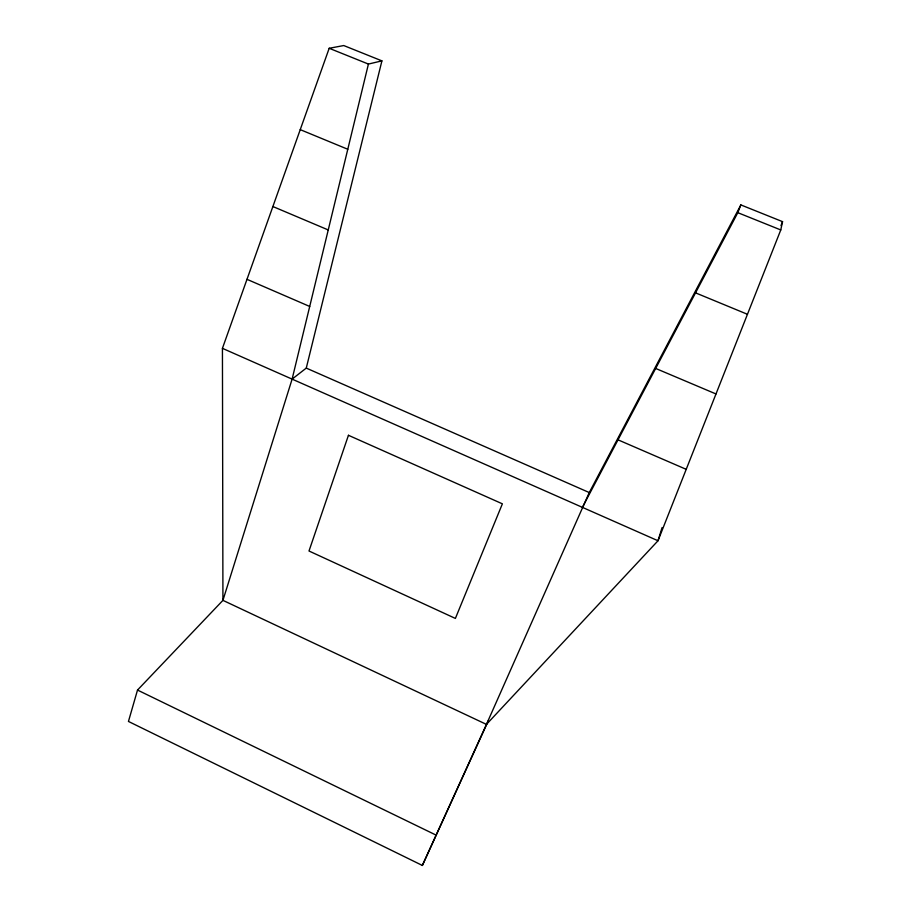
<?xml version="1.0" encoding="UTF-8"?>
<svg xmlns="http://www.w3.org/2000/svg" width="911" height="911" viewBox="0 0 911 911"><rect width="100%" height="100%" fill="white"/><g stroke="black" fill="none" stroke-linecap="round" stroke-linejoin="round"><path stroke-width="1.37" d="M381.914 60.866L343.754 45.55L329.19 48.283L222.432 348.344L222.933 600.349L486.451 724.393L658.004 540.758L780.773 229.948L782.549 221.646L740.859 204.918L589.269 492.566L486.451 724.393L422.362 865.45L128.451 721.444L137.515 690.06L222.933 600.349L292.112 379.124L368.42 64.066L381.914 60.866L306.267 368.101L292.112 379.124M662.081 527.583L658.004 540.758L222.432 348.344M582.402 507.359L737.819 212.673L740.859 204.918M780.989 225.598L782.549 221.646M488.444 720.567L422.362 865.45M329.19 48.283L368.42 64.066M737.819 212.673L780.773 229.948M300.243 129.635L347.786 149.267M695.526 292.852L747.464 314.295M272.89 206.535L328.245 229.948M655.669 368.443L715.989 393.962M246.983 279.324L309.717 306.46M618.011 439.831L686.222 469.336M306.267 368.101L589.269 492.566M137.515 690.06L435.811 834.977M348.446 435.287L309 551.007L455.386 618.421L502.382 503.829L348.446 435.287"/></g></svg>
